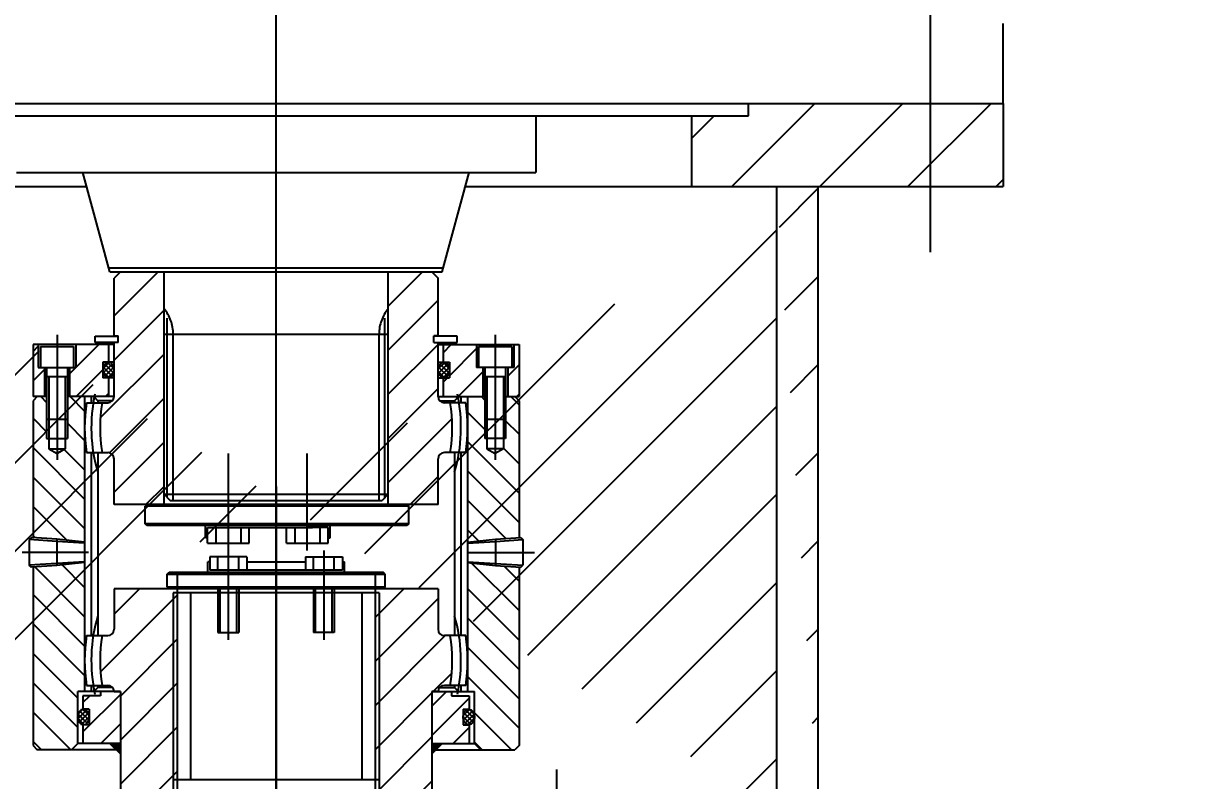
# Model space of a CAD drawing. Header units: millimetres. Extents: x 0 to 42000, y 0 to 29700.
# Drawn here: x 12818 to 13384, y 12598 to 12962 of the extents above; entities that cross this region are included whole.
import ezdxf

# ---------------------------------------------------------------- set-up
doc = ezdxf.new("R2010")
doc.units = ezdxf.units.MM
doc.header["$LTSCALE"] = 1000
for name, pattern in [('F', [0.75, 0.5, -0.25]), ('G', [2, 1.25, -0.25, 0.25, -0.25]), ('K', [2.5, 1.25, -0.25, 0.25, -0.25, 0.25, -0.25])]:
    doc.linetypes.add(name, pattern=pattern)
for name, color, linetype in [('01', 7, 'Continuous'), ('02', 1, 'Continuous'), ('04', 2, 'F'), ('05', 142, 'G'), ('07', 6, 'K'), ('08', 1, 'Continuous'), ('INTE_THICK', 7, 'Continuous'), ('THICK', 7, 'Continuous'), ('THIN', 1, 'Continuous')]:
    doc.layers.add(name, color=color, linetype=linetype)
doc.styles.get("Standard").update_dxf_attribs({"font": 'isocp', "width": 0.707, "bigfont": 'intecad.shx'})
doc.dimstyles.new('INTE', dxfattribs={"dimscale": 100, "dimtxt": 3.5, "dimasz": 3, "dimexe": 3, "dimexo": 0, "dimgap": 1, "dimtad": 1, "dimdec": 0, "dimdsep": 46, "dimtxsty": 'Standard', "dimcen": 0, "dimclrd": 1, "dimclre": 1, "dimclrt": 3, "dimaunit": 1, "dimadec": 0, "dimazin": 0, "dimtfac": 1, "dimtdec": 0, "dimtmove": 0, "dimatfit": 0, "dimfxl": 1, "dimarcsym": 0})

# ---------------------------------------------------------------- blocks, each defined once
blk = doc.blocks.new('01001')
at = {"layer": '01', "color": 7, "linetype": 'Continuous', "ltscale": 0.8}
blk.add_line((9215.94, 3553.46), (9116.78, 3553.46), dxfattribs=at)
at = {"layer": '01', "ltscale": 0.8}
for p, q in [((9116.78, 3553.46), (9116.78, 3442.28)), ((9215.94, 3553.46), (9215.94, 3442.28))]:
    blk.add_line(p, q, dxfattribs=at)
at = {"layer": '02', "color": 1, "linetype": 'Continuous', "ltscale": 0.8}
blk.add_line((9215.94, 3463.46), (9116.78, 3463.46), dxfattribs=at)
at = {"layer": '04', "color": 2, "linetype": 'F', "ltscale": 0.8}
for p, q in [((9125.11, 3553.46), (9125.11, 3463.46)), ((9207.61, 3553.46), (9207.61, 3463.46))]:
    blk.add_line(p, q, dxfattribs=at)
at = {"layer": '05', "color": 4, "linetype": 'G'}
blk.add_line((9166.36, 3604.74), (9166.36, 3075.18), dxfattribs=at)
at = {"layer": '05', "color": 4, "linetype": 'G', "ltscale": 0.8}
for p, q in [((9118.74, 3563.1), (9118.74, 3441.48)), ((9213.99, 3563.53), (9213.99, 3441.48))]:
    blk.add_line(p, q, dxfattribs=at)
at = {"layer": '05', "ltscale": 0.8}
blk.add_line((9301.36, 3465.63), (9301.36, 3377.51), dxfattribs=at)
blk = doc.blocks.new('*U587', base_point=(258.13, 456.8))
at = {"layer": '01'}
for p, q in [((257.96, 460.8), (283.13, 460.8)), ((278.13, 461.8), (278.13, 451.8)), ((283.13, 460.8), (283.13, 452.8)), ((283.13, 460.8), (285.44, 456.8)), ((283.13, 452.8), (285.44, 456.8)), ((257.96, 452.8), (283.13, 452.8))]:
    blk.add_line(p, q, dxfattribs=at)
at = {"layer": '02'}
for p, q in [((257.96, 461.8), (278.13, 461.8)), ((257.96, 451.8), (278.13, 451.8))]:
    blk.add_line(p, q, dxfattribs=at)
at = {"layer": '05'}
blk.add_line((255.13, 456.8), (288.44, 456.8), dxfattribs=at)
blk = doc.blocks.new('*D667')
at = {"layer": '08', "color": 1, "lineweight": -2}
for p, q in [((14727.49, 19784.75), (4430.47, 19784.75)), ((4730.47, 19484.75), (4730.47, 7640.51)), ((14267.01, 7340.51), (4430.47, 7340.51))]:
    blk.add_line(p, q, dxfattribs=at)
at = {"layer": '08', "color": 1}
for points in [[(4680.47, 19484.75), (4780.47, 19484.75), (4730.47, 19784.75)], [(4680.47, 7640.51), (4780.47, 7640.51), (4730.47, 7340.51)]]:
    blk.add_solid(points, dxfattribs=at)
at = {"layer": 'DEFPOINTS', "color": 0}
for p in [(14727.49, 19784.75), (4730.47, 7340.51), (14267.01, 7340.51)]:
    blk.add_point(p, dxfattribs=at)
at = {"layer": '08', "color": 3, "insert": (4455.43, 13562.63), "char_height": 350, "attachment_point": 5, "rotation": 90}
blk.add_mtext('12444', dxfattribs=at)
blk = doc.blocks.new('*D673')
at = {"layer": '08', "color": 1, "lineweight": -2}
for p, q in [((11801.4, 12407.33), (11801.4, 20975.13)), ((14519.27, 19272.46), (14519.27, 20975.13)), ((12101.4, 20675.13), (14219.27, 20675.13))]:
    blk.add_line(p, q, dxfattribs=at)
at = {"layer": '08', "color": 1}
for points in [[(12101.4, 20725.13), (12101.4, 20625.13), (11801.4, 20675.13)], [(14219.27, 20725.13), (14219.27, 20625.13), (14519.27, 20675.13)]]:
    blk.add_solid(points, dxfattribs=at)
at = {"layer": 'DEFPOINTS', "color": 0}
for p in [(14519.27, 20675.13), (14519.27, 19272.46), (11801.4, 12407.33)]:
    blk.add_point(p, dxfattribs=at)
at = {"layer": '08', "color": 3, "insert": (13160.34, 20950.16), "char_height": 350, "attachment_point": 5}
blk.add_mtext('2718', dxfattribs=at)
blk = doc.blocks.new('*D678')
at = {"layer": '08', "color": 1, "lineweight": -2}
for p, q in [((6849.2, 11679.03), (6849.2, 21558.26)), ((16398.8, 20688.38), (16398.8, 21558.26)), ((7149.2, 21258.26), (16098.8, 21258.26))]:
    blk.add_line(p, q, dxfattribs=at)
at = {"layer": '08', "color": 1}
for points in [[(7149.2, 21308.26), (7149.2, 21208.26), (6849.2, 21258.26)], [(16098.8, 21308.26), (16098.8, 21208.26), (16398.8, 21258.26)]]:
    blk.add_solid(points, dxfattribs=at)
at = {"layer": 'DEFPOINTS', "color": 0}
for p in [(16398.8, 21258.26), (16398.8, 20688.38), (6849.2, 11679.03)]:
    blk.add_point(p, dxfattribs=at)
at = {"layer": '08', "color": 3, "insert": (11624, 21533.26), "char_height": 350, "attachment_point": 5}
blk.add_mtext('9550', dxfattribs=at)

msp = doc.modelspace()

# ---------------------------------------------------------------- hatches: boundary and pattern name
at = {"layer": '02'}
h = msp.add_hatch(dxfattribs=at)
h.set_pattern_fill('_USER', color=256, scale=30, angle=45, style=0, pattern_type=0)
h.set_pattern_definition([(45, (10808.757, 11467.467), (-21.2132, 21.2132), [])])
h.paths.add_polyline_path([(13139.3, 12917.96), (13166.8, 12917.96), (13166.8, 12923.96), (13289.3, 12923.96), (13289.3, 12883.96), (13139.3, 12883.96)])
h.paths.add_polyline_path([(13104.3, 12583.96), (13256.38, 12583.96), (13256.38, 12543.96), (13104.3, 12543.96)])
h.paths.add_polyline_path([(12638.3, 12583.96), (12774.3, 12583.96), (12774.3, 12543.96), (12638.3, 12543.96)])
h.paths.add_polyline_path([(12586.8, 12583.96), (12605.3, 12583.96), (12605.3, 12543.96), (12586.8, 12543.96)])
h.paths.add_polyline_path([(12568.3, 12923.96), (12568.3, 12883.96), (12739.3, 12883.96), (12739.3, 12917.96), (12711.8, 12917.96), (12711.8, 12923.96)])
edge = h.paths.add_edge_path()
edge.add_line((13180.3, 12583.96), (13180.3, 12883.96))
edge.add_line((13200.3, 12583.96), (13200.3, 12883.96))
edge.add_line((12678.3, 12583.96), (12678.3, 12883.96))
edge.add_line((12698.3, 12583.96), (12698.3, 12883.96))
at = {"layer": '02', "linetype": 'Continuous'}
h = msp.add_hatch(dxfattribs=at)
h.set_pattern_fill('_USER', color=1, scale=15, angle=45, style=0, pattern_type=0)
h.set_pattern_definition([(45, (10620.82, 6571.977), (-10.606602, 10.606602), [])])
h.paths.add_polyline_path([(12861.3, 12782.96, -0.414214), (12858.3, 12779.96), (12855.51, 12779.96, 0.084157), (12855.51, 12755.96), (12858.3, 12755.96, -0.414214), (12861.3, 12752.96), (12861.3, 12730.96), (12885.33, 12730.96), (12885.33, 12842.96), (12864.3, 12842.96), (12861.3, 12839.96), (12861.3, 12812.16), (12863.3, 12812.16), (12863.3, 12808.96), (12861.3, 12808.96)])
h.paths.add_polyline_path([(12993.28, 12730.96), (13017.3, 12730.96), (13017.3, 12752.96, -0.414214), (13020.3, 12755.96), (13023.09, 12755.96, 0.084157), (13023.09, 12779.96), (13020.3, 12779.96, -0.414214), (13017.3, 12782.96), (13017.3, 12808.96), (13015.3, 12808.96), (13015.3, 12811.96), (13015.3, 12812.16), (13017.3, 12812.16), (13017.3, 12839.96), (13014.3, 12842.96), (12993.28, 12842.96)])
h = msp.add_hatch(dxfattribs=at)
h.set_pattern_fill('_USER', color=1, scale=10, angle=45, style=0, pattern_type=0)
h.set_pattern_definition([(45, (9565.167, 9264.692), (-7.071068, 7.071068), [])])
h.paths.add_polyline_path([(13035.8, 12796.96), (13035.8, 12807.96), (13019.8, 12807.96), (13019.8, 12799.46), (13022.7, 12799.46), (13022.7, 12791.96), (13019.8, 12791.96), (13019.8, 12782.96), (13033.3, 12782.96), (13038.8, 12782.96), (13038.8, 12796.96), (13036.8, 12796.96)])
h.paths.add_polyline_path([(13056.3, 12807.96), (13053.8, 12807.96), (13053.8, 12796.96), (13050.8, 12796.96), (13050.8, 12782.96), (13056.3, 12782.96)])
h.paths.add_polyline_path([(12842.8, 12796.96), (12839.8, 12796.96), (12839.8, 12782.96), (12858.8, 12782.96), (12858.8, 12791.96), (12855.9, 12791.96), (12855.9, 12799.46), (12858.8, 12799.46), (12858.8, 12807.96), (12842.8, 12807.96)])
h.paths.add_polyline_path([(12827.8, 12796.96), (12825.8, 12796.96), (12824.8, 12796.96), (12824.8, 12807.96), (12822.3, 12807.96), (12822.3, 12782.96), (12827.8, 12782.96)])
h = msp.add_hatch(dxfattribs=at)
h.set_pattern_fill('ANSI37', color=1, scale=0.5, angle=-90, style=0)
h.set_pattern_definition([(225, (13269.397, 13034.7531), (-1.122532, 1.122532), []), (135, (13269.397, 13034.7531), (1.122532, 1.122532), [])])
edge = h.paths.add_edge_path()
edge.add_ellipse((12858.6, 12795.71), major_axis=(0, 3.75), ratio=0.72, start_angle=0, end_angle=360, ccw=False)
h = msp.add_hatch(dxfattribs=at)
h.set_pattern_fill('ANSI37', color=1, scale=0.5, angle=-90, style=0)
h.set_pattern_definition([(315, (12609.2053, 13034.7531), (1.122532, 1.122532), []), (45, (12609.2053, 13034.7531), (-1.122532, 1.122532), [])])
edge = h.paths.add_edge_path()
edge.add_ellipse((13020, 12795.71), major_axis=(0, 3.75), ratio=0.72, start_angle=0, end_angle=360)
h = msp.add_hatch(dxfattribs=at)
h.set_pattern_fill('_USER', color=1, scale=10, angle=315, style=0, pattern_type=0)
h.set_pattern_definition([(315, (9565.167, 9269.692), (7.071068, 7.071068), [])])
h.paths.add_polyline_path([(13044.8, 12755.48), (13040.8, 12757.79), (13040.8, 12762.79), (13039.8, 12762.79), (13039.8, 12782.96), (13031.5, 12782.96), (13031.5, 12712.88), (13044.85, 12714.26), (13056.3, 12715.03), (13056.3, 12780.96), (13054.3, 12782.96), (13049.8, 12782.96), (13049.8, 12762.79), (13048.8, 12762.79), (13048.8, 12757.79)])
edge = h.paths.add_edge_path()
edge.add_line((13056.3, 12700.88), (13044.85, 12701.65))
edge.add_line((13044.85, 12701.65), (13031.5, 12703.03))
edge.add_line((13031.5, 12703.03), (13031.5, 12640.96))
edge.add_line((13031.5, 12640.96), (13032.3, 12640.96))
edge.add_line((13032.3, 12640.96), (13034.8, 12640.96))
edge.add_line((13034.8, 12640.96), (13034.8, 12629.05))
edge.add_ellipse((13032.05, 12628.71), major_axis=(0, 3.75), ratio=0.736357, start_angle=264.8056, end_angle=275.1944, ccw=False)
edge.add_ellipse((13032.05, 12628.71), major_axis=(0, 3.75), ratio=0.736357, start_angle=275.1944, end_angle=624.8056)
edge.add_line((13034.8, 12628.37), (13034.8, 12615.96))
edge.add_line((13034.8, 12615.96), (13037.8, 12612.96))
edge.add_line((13037.8, 12612.96), (13054.3, 12612.96))
edge.add_line((13054.3, 12612.96), (13056.3, 12614.96))
edge.add_line((13056.3, 12614.96), (13056.3, 12700.88))
h.paths.add_polyline_path([(12847.1, 12782.96), (12838.8, 12782.96), (12838.8, 12771.96), (12838.8, 12762.79), (12837.8, 12762.79), (12837.8, 12757.79), (12833.8, 12755.48), (12829.8, 12757.79), (12829.8, 12762.79), (12828.8, 12762.79), (12828.8, 12782.96), (12824.3, 12782.96), (12822.3, 12780.96), (12822.3, 12715.03), (12833.75, 12714.26), (12847.1, 12712.88)])
edge = h.paths.add_edge_path()
edge.add_line((12833.75, 12701.65), (12822.3, 12700.88))
edge.add_line((12822.3, 12700.88), (12822.3, 12614.96))
edge.add_line((12822.3, 12614.96), (12824.3, 12612.96))
edge.add_line((12824.3, 12612.96), (12840.8, 12612.96))
edge.add_line((12840.8, 12612.96), (12843.8, 12615.96))
edge.add_line((12843.8, 12615.96), (12843.8, 12628.37))
edge.add_ellipse((12846.55, 12628.71), major_axis=(0, 3.75), ratio=0.736357, start_angle=84.8056, end_angle=95.1944, ccw=False)
edge.add_ellipse((12846.55, 12628.71), major_axis=(0, 3.75), ratio=0.736357, start_angle=-264.8056, end_angle=84.8056)
edge.add_line((12843.8, 12629.05), (12843.8, 12640.96))
edge.add_line((12843.8, 12640.96), (12847.1, 12640.96))
edge.add_line((12847.1, 12640.96), (12847.1, 12703.03))
edge.add_line((12847.1, 12703.03), (12833.75, 12701.65))
h = msp.add_hatch(dxfattribs=at)
h.set_pattern_fill('_USER', color=1, scale=15, angle=45, style=0, pattern_type=0)
h.set_pattern_definition([(45, (10620.82, 6576.977), (-10.606602, 10.606602), [])])
h.paths.add_polyline_path([(12891.68, 12690.46), (12861.3, 12690.46), (12861.3, 12670.96, -0.414214), (12858.3, 12667.96), (12855.51, 12667.96, 0.084157), (12855.51, 12643.96), (12858.3, 12643.96, -0.414214), (12861.3, 12640.96), (12864.3, 12640.96), (12864.3, 12615.96), (12864.3, 12576.46), (12867.3, 12573.46), (12889.3, 12573.46), (12891.68, 12589.97)])
h.paths.add_polyline_path([(12986.93, 12589.97), (12989.3, 12573.46), (13011.3, 12573.46), (13014.3, 12576.46), (13014.3, 12640.96), (13017.3, 12640.96, -0.414214), (13020.3, 12643.96), (13023.09, 12643.96, 0.084157), (13023.09, 12667.96), (13020.3, 12667.96, -0.414214), (13017.3, 12670.96), (13017.3, 12690.46), (12986.93, 12690.46)])
h = msp.add_hatch(dxfattribs=at)
h.set_pattern_fill('_USER', color=1, scale=10, angle=45, style=0, pattern_type=0)
h.set_pattern_definition([(45, (9565.167, 9269.692), (-7.071068, 7.071068), [])])
edge = h.paths.add_edge_path()
edge.add_line((12864.3, 12640.96), (12861.3, 12640.96))
edge.add_line((12861.3, 12640.96), (12854.8, 12640.96))
edge.add_line((12854.8, 12640.96), (12854.8, 12638.96))
edge.add_line((12854.8, 12638.96), (12846.3, 12638.96))
edge.add_line((12846.3, 12638.96), (12846.3, 12632.46))
edge.add_line((12846.3, 12632.46), (12849.3, 12632.46))
edge.add_line((12849.3, 12632.46), (12849.3, 12629.05))
edge.add_ellipse((12846.55, 12628.71), major_axis=(0, 3.75), ratio=0.736357, start_angle=264.8056, end_angle=275.1944, ccw=False)
edge.add_ellipse((12846.55, 12628.71), major_axis=(0, 3.75), ratio=0.736357, start_angle=180, end_angle=264.8056)
edge.add_line((12849.3, 12628.37), (12849.3, 12624.96))
edge.add_line((12849.3, 12624.96), (12846.3, 12624.96))
edge.add_line((12846.3, 12624.96), (12846.3, 12615.96))
edge.add_line((12846.3, 12615.96), (12864.3, 12615.96))
edge.add_line((12864.3, 12615.96), (12864.3, 12640.96))
edge = h.paths.add_edge_path()
edge.add_line((13029.3, 12629.05), (13029.3, 12632.46))
edge.add_line((13029.3, 12632.46), (13032.3, 12632.46))
edge.add_line((13032.3, 12632.46), (13032.3, 12638.96))
edge.add_line((13032.3, 12638.96), (13023.8, 12638.96))
edge.add_line((13023.8, 12638.96), (13023.8, 12640.96))
edge.add_line((13023.8, 12640.96), (13014.3, 12640.96))
edge.add_line((13014.3, 12640.96), (13014.3, 12615.96))
edge.add_line((13014.3, 12615.96), (13032.3, 12615.96))
edge.add_line((13032.3, 12615.96), (13032.3, 12624.96))
edge.add_line((13032.3, 12624.96), (13029.3, 12624.96))
edge.add_line((13029.3, 12624.96), (13029.3, 12628.37))
edge.add_ellipse((13032.05, 12628.71), major_axis=(0, 3.75), ratio=0.736357, start_angle=84.8056, end_angle=95.1944, ccw=False)
edge.add_ellipse((13032.05, 12628.71), major_axis=(0, 3.75), ratio=0.736357, start_angle=0, end_angle=84.8056)
h = msp.add_hatch(dxfattribs=at)
h.set_pattern_fill('ANSI37', color=1, scale=0.5, angle=-90, style=0)
h.set_pattern_definition([(225, (13269.397, 13019.7527), (-1.122532, 1.122532), []), (135, (13269.397, 13019.7527), (1.122532, 1.122532), [])])
edge = h.paths.add_edge_path()
edge.add_line((12843.8, 12628.37), (12843.8, 12629.05))
edge.add_ellipse((12846.55, 12628.71), major_axis=(0, 3.75), ratio=0.736357, start_angle=-84.8056, end_angle=84.8056, ccw=False)
edge.add_line((12849.3, 12629.05), (12849.3, 12628.37))
edge.add_ellipse((12846.55, 12628.71), major_axis=(0, 3.75), ratio=0.736357, start_angle=95.1944, end_angle=264.8056, ccw=False)
h = msp.add_hatch(dxfattribs=at)
h.set_pattern_fill('ANSI37', color=1, scale=0.5, angle=-90, style=0)
h.set_pattern_definition([(315, (12609.2053, 13019.7527), (1.122532, 1.122532), []), (45, (12609.2053, 13019.7527), (-1.122532, 1.122532), [])])
edge = h.paths.add_edge_path()
edge.add_line((13034.8, 12628.37), (13034.8, 12629.05))
edge.add_ellipse((13032.05, 12628.71), major_axis=(0, 3.75), ratio=0.736357, start_angle=275.1944, end_angle=444.8056)
edge.add_line((13029.3, 12629.05), (13029.3, 12628.37))
edge.add_ellipse((13032.05, 12628.71), major_axis=(0, 3.75), ratio=0.736357, start_angle=95.1944, end_angle=264.8056)
for points in [[(12859.3, 12615.96), (12864.3, 12615.96), (12864.3, 12610.96)], [(13019.3, 12615.96), (13014.3, 12615.96), (13014.3, 12610.96)]]:
    msp.add_hatch(color=1, dxfattribs=at).paths.add_polyline_path(points)

# ---------------------------------------------------------------- linework, layer by layer
for p, q in [((12861.3, 12812.16), (12861.3, 12839.96)), ((13017.3, 12812.16), (13017.3, 12839.96)), ((12861.3, 12782.96), (12861.3, 12808.96)), ((12863.3, 12808.96), (12863.3, 12812.16)), ((13015.3, 12808.96), (13015.3, 12812.16)), ((13017.3, 12782.96), (13017.3, 12808.96)), ((12824.3, 12782.96), (12822.3, 12780.96)), ((12822.3, 12780.96), (12822.3, 12715.03)), ((12828.8, 12782.96), (12824.3, 12782.96)), ((12861.3, 12782.96), (12838.8, 12782.96)), ((12847.1, 12782.96), (12847.1, 12640.96)), ((12851.5, 12782.96), (12853.5, 12780.96)), ((12860.54, 12780.96), (12853.5, 12780.96)), ((12853.5, 12780.96), (12853.5, 12779.96)), ((13017.3, 12782.96), (13039.8, 12782.96)), ((13018.07, 12780.96), (13025.1, 12780.96)), ((13027.1, 12782.96), (13025.1, 12780.96)), ((13025.1, 12780.96), (13025.1, 12779.96)), ((13031.5, 12782.96), (13031.5, 12640.96)), ((13049.8, 12782.96), (13054.3, 12782.96)), ((13054.3, 12782.96), (13056.3, 12780.96)), ((13056.3, 12780.96), (13056.3, 12715.03)), ((12853.5, 12755.96), (12853.5, 12667.96)), ((13025.1, 12755.96), (13025.1, 12667.96)), ((12861.3, 12730.96), (12861.3, 12752.96)), ((13017.3, 12730.96), (13017.3, 12752.96)), ((12822.3, 12700.88), (12822.3, 12614.96)), ((13056.3, 12700.88), (13056.3, 12614.96)), ((12861.3, 12690.46), (12861.3, 12670.96)), ((13017.3, 12690.46), (13017.3, 12670.96)), ((12851.5, 12640.96), (12853.5, 12642.96)), ((12853.5, 12643.96), (12853.5, 12642.96)), ((12860.54, 12642.96), (12853.5, 12642.96)), ((13018.07, 12642.96), (13025.1, 12642.96)), ((13025.1, 12643.96), (13025.1, 12642.96)), ((13027.1, 12640.96), (13025.1, 12642.96)), ((12864.3, 12640.96), (12843.8, 12640.96)), ((12843.8, 12615.96), (12843.8, 12640.96)), ((12854.8, 12638.96), (12846.3, 12638.96)), ((12854.8, 12640.96), (12854.8, 12638.96)), ((12864.3, 12640.96), (12864.3, 12576.46)), ((13014.3, 12640.96), (13034.8, 12640.96)), ((13014.3, 12640.96), (13014.3, 12576.46)), ((13023.8, 12640.96), (13023.8, 12638.96)), ((13023.8, 12638.96), (13032.3, 12638.96)), ((13034.8, 12615.96), (13034.8, 12640.96)), ((12822.3, 12614.96), (12824.3, 12612.96)), ((12859.3, 12615.96), (12864.3, 12610.96)), ((13019.3, 12615.96), (13014.3, 12610.96)), ((13056.3, 12614.96), (13054.3, 12612.96)), ((12862.3, 12612.96), (12824.3, 12612.96)), ((13016.3, 12612.96), (13054.3, 12612.96))]:
    msp.add_line(p, q)
for centre, start, end in [((12858.3, 12782.96), 270, 0), ((13020.3, 12782.96), 180, 270), ((12858.3, 12752.96), 0, 90), ((13020.3, 12752.96), 90, 180), ((12858.3, 12670.96), 270, 0), ((13020.3, 12670.96), 180, 270), ((12858.3, 12640.96), 0, 90), ((13020.3, 12640.96), 90, 180)]:
    msp.add_arc(centre, 3, start, end)
at = {"extrusion": (0, 0, -1)}
for centre, ratio in [((12858.6, 12795.71), 0.72), ((12846.55, 12628.71), 0.736357)]:
    msp.add_ellipse(centre, major_axis=(0, 3.75), ratio=ratio, dxfattribs=at)
for centre, ratio in [((13020, 12795.71), 0.72), ((13032.05, 12628.71), 0.736357)]:
    msp.add_ellipse(centre, major_axis=(0, 3.75), ratio=ratio)
at = {"layer": '01', "color": 7, "linetype": 'Continuous'}
for p, q in [((13289.3, 12923.96), (13289.3, 12962.46)), ((12568.3, 12923.96), (13289.3, 12923.96)), ((13166.8, 12917.96), (13166.8, 12923.96)), ((12711.8, 12917.96), (13166.8, 12917.96)), ((13064.3, 12917.96), (13064.3, 12890.72)), ((13139.3, 12917.96), (13139.3, 12883.96)), ((12814.3, 12890.72), (13064.3, 12890.72)), ((12859.3, 12842.96), (12846.3, 12890.72)), ((13019.3, 12842.96), (13032.3, 12890.72)), ((13180.3, 12583.96), (13180.3, 12883.96)), ((13200.3, 12583.96), (13200.3, 12883.96)), ((12858.76, 12844.96), (13019.85, 12844.96)), ((12859.3, 12842.96), (13014.3, 12842.96)), ((12864.3, 12842.96), (12861.3, 12839.96)), ((12885.33, 12730.96), (12885.33, 12842.96)), ((12939.3, 12842.96), (13019.3, 12842.96)), ((12993.28, 12730.96), (12993.28, 12842.96)), ((13014.3, 12842.96), (13017.3, 12839.96)), ((12885.33, 12812.96), (12993.28, 12812.96)), ((12863.3, 12808.96), (12852.2, 12808.96)), ((12861.3, 12812.16), (12863.3, 12812.16)), ((13017.3, 12812.16), (13015.3, 12812.16)), ((12885.33, 12735.96), (12888.33, 12732.96)), ((12885.33, 12735.96), (12993.28, 12735.96)), ((12993.28, 12735.96), (12990.28, 12732.96)), ((13017.3, 12730.96), (12861.3, 12730.96)), ((12876.99, 12730.96), (12876.19, 12730.16)), ((12876.19, 12721.76), (12876.19, 12730.16)), ((13003.19, 12730.16), (12876.19, 12730.16)), ((12888.33, 12732.96), (12990.28, 12732.96)), ((13002.39, 12730.96), (13003.19, 12730.16)), ((13003.19, 12721.76), (13003.19, 12730.16)), ((12876.99, 12720.96), (12876.19, 12721.76)), ((13003.19, 12721.76), (12876.19, 12721.76)), ((13002.39, 12720.96), (12876.99, 12720.96)), ((13003.19, 12721.76), (13002.39, 12720.96)), ((12820.47, 12714.16), (12820.47, 12701.75)), ((13058.14, 12714.16), (13058.14, 12701.75)), ((12906.42, 12698.46), (12906.42, 12703.46)), ((12907.42, 12703.46), (12906.42, 12703.46)), ((12925.19, 12703.46), (12953.42, 12703.46)), ((12971.19, 12703.46), (12972.19, 12703.46)), ((12972.19, 12698.46), (12972.19, 12703.46)), ((12886.8, 12697.46), (12887.8, 12698.46)), ((12886.8, 12691.46), (12886.8, 12697.46)), ((12886.8, 12697.46), (12991.8, 12697.46)), ((12887.8, 12698.46), (12990.8, 12698.46)), ((12991.8, 12697.46), (12990.8, 12698.46)), ((12991.8, 12691.46), (12991.8, 12697.46)), ((12887.8, 12690.46), (12886.8, 12691.46)), ((12886.8, 12691.46), (12991.8, 12691.46)), ((12991.8, 12691.46), (12990.8, 12690.46))]:
    msp.add_line(p, q, dxfattribs=at)
at = {"layer": '01'}
for p, q in [((13289.3, 12923.96), (13289.3, 12883.96)), ((12568.3, 12883.96), (12848.14, 12883.96)), ((13030.46, 12883.96), (13289.3, 12883.96)), ((12861.3, 12807.96), (12822.3, 12807.96)), ((12822.3, 12807.96), (12822.3, 12782.96)), ((12824.8, 12807.96), (12824.8, 12796.96)), ((12825.8, 12806.96), (12841.8, 12806.96)), ((12825.8, 12806.96), (12825.8, 12796.96)), ((12841.8, 12806.96), (12841.8, 12796.96)), ((12842.8, 12807.96), (12842.8, 12796.96)), ((12852.2, 12811.96), (12863.3, 12811.96)), ((12852.2, 12808.96), (12852.2, 12811.96)), ((12858.8, 12799.46), (12858.8, 12807.96)), ((12863.3, 12808.96), (12863.3, 12811.96)), ((13015.3, 12808.96), (13015.3, 12811.96)), ((13026.4, 12811.96), (13015.3, 12811.96)), ((13015.3, 12808.96), (13026.4, 12808.96)), ((13017.3, 12807.96), (13056.3, 12807.96)), ((13019.8, 12799.46), (13019.8, 12807.96)), ((13026.4, 12808.96), (13026.4, 12811.96)), ((13035.8, 12807.96), (13035.8, 12796.96)), ((13036.8, 12806.96), (13052.8, 12806.96)), ((13036.8, 12806.96), (13036.8, 12796.96)), ((13052.8, 12806.96), (13052.8, 12796.96)), ((13053.8, 12807.96), (13053.8, 12796.96)), ((13056.3, 12807.96), (13056.3, 12782.96)), ((12824.8, 12796.96), (12842.8, 12796.96)), ((12827.8, 12796.96), (12827.8, 12782.96)), ((12828.8, 12796.96), (12828.8, 12771.96)), ((12838.8, 12796.96), (12838.8, 12771.96)), ((12839.8, 12796.96), (12839.8, 12782.96)), ((12855.9, 12799.46), (12855.9, 12791.96)), ((12861.3, 12799.46), (12855.9, 12799.46)), ((13017.3, 12799.46), (13022.7, 12799.46)), ((13022.7, 12799.46), (13022.7, 12791.96)), ((13053.8, 12796.96), (13035.8, 12796.96)), ((13038.8, 12796.96), (13038.8, 12782.96)), ((13039.8, 12796.96), (13039.8, 12771.96)), ((13049.8, 12796.96), (13049.8, 12771.96)), ((13050.8, 12796.96), (13050.8, 12782.96)), ((12838.8, 12792.46), (12828.8, 12792.46)), ((12861.3, 12791.96), (12855.9, 12791.96)), ((12858.8, 12782.96), (12858.8, 12791.96)), ((13017.3, 12791.96), (13022.7, 12791.96)), ((13019.8, 12782.96), (13019.8, 12791.96)), ((13049.8, 12792.46), (13039.8, 12792.46)), ((12828.8, 12782.96), (12822.3, 12782.96)), ((12861.3, 12782.96), (12845.3, 12782.96)), ((13017.3, 12782.96), (13033.3, 12782.96)), ((13049.8, 12782.96), (13056.3, 12782.96)), ((12838.8, 12771.96), (12828.8, 12771.96)), ((13049.8, 12771.96), (13039.8, 12771.96)), ((12905.29, 12714.96), (12905.29, 12720.96)), ((12906.29, 12712.46), (12906.29, 12719.96)), ((12906.29, 12719.96), (12956.8, 12719.96)), ((12910.3, 12719.96), (12910.3, 12712.46)), ((12922.3, 12719.96), (12922.3, 12712.46)), ((12926.32, 12712.46), (12926.32, 12719.96)), ((12944.29, 12712.46), (12944.29, 12719.96)), ((12948.3, 12719.96), (12948.3, 12712.46)), ((12964.32, 12719.96), (12954.3, 12719.96)), ((12960.3, 12719.96), (12960.3, 12712.46)), ((12964.32, 12712.46), (12964.32, 12719.96)), ((12965.32, 12714.96), (12965.32, 12720.96)), ((12821.46, 12715.09), (12820.47, 12714.16)), ((12833.75, 12714.26), (12821.46, 12715.09)), ((12833.75, 12714.26), (12833.75, 12701.65)), ((12906.29, 12714.96), (12905.29, 12714.96)), ((12906.29, 12712.46), (12926.32, 12712.46)), ((12944.29, 12712.46), (12964.32, 12712.46)), ((12964.32, 12714.96), (12965.32, 12714.96)), ((13044.85, 12714.26), (13057.14, 12715.09)), ((13044.85, 12714.26), (13044.85, 12701.65)), ((13057.14, 12715.09), (13058.14, 12714.16)), ((12907.42, 12705.86), (12907.42, 12699.46)), ((12925.19, 12705.86), (12907.42, 12705.86)), ((12911.3, 12699.46), (12911.3, 12705.86)), ((12921.3, 12699.46), (12921.3, 12705.86)), ((12925.19, 12705.86), (12925.19, 12699.46)), ((12953.42, 12705.86), (12953.42, 12699.46)), ((12953.42, 12705.86), (12971.19, 12705.86)), ((12957.3, 12699.46), (12957.3, 12705.86)), ((12967.3, 12699.46), (12967.3, 12705.86)), ((12971.19, 12705.86), (12971.19, 12699.46)), ((12821.46, 12700.82), (12820.47, 12701.75)), ((12833.75, 12701.65), (12821.46, 12700.82)), ((12971.19, 12699.46), (12907.42, 12699.46)), ((13044.85, 12701.65), (13057.14, 12700.82)), ((13057.14, 12700.82), (13058.14, 12701.75)), ((13017.3, 12690.46), (12861.3, 12690.46)), ((12891.68, 12690.46), (12891.68, 12589.97)), ((12911.3, 12690.46), (12911.3, 12669.46)), ((12921.3, 12690.46), (12921.3, 12669.46)), ((12957.3, 12690.46), (12957.3, 12669.46)), ((12967.3, 12690.46), (12967.3, 12669.46)), ((12986.93, 12690.46), (12986.93, 12589.97)), ((12911.3, 12669.46), (12921.3, 12669.46)), ((12967.3, 12669.46), (12957.3, 12669.46)), ((12864.3, 12640.96), (12846.3, 12640.96)), ((12846.3, 12638.96), (12846.3, 12632.46)), ((12864.3, 12640.96), (12864.3, 12615.96)), ((13014.3, 12640.96), (13032.3, 12640.96)), ((13014.3, 12640.96), (13014.3, 12615.96)), ((13032.3, 12638.96), (13032.3, 12632.46)), ((12849.3, 12632.46), (12846.3, 12632.46)), ((12849.3, 12632.46), (12849.3, 12624.96)), ((13029.3, 12632.46), (13029.3, 12624.96)), ((13029.3, 12632.46), (13032.3, 12632.46)), ((12846.3, 12624.96), (12846.3, 12615.96)), ((12849.3, 12624.96), (12846.3, 12624.96)), ((13029.3, 12624.96), (13032.3, 12624.96)), ((13032.3, 12624.96), (13032.3, 12615.96)), ((12843.8, 12615.96), (12840.8, 12612.96)), ((12864.3, 12615.96), (12843.8, 12615.96)), ((13014.3, 12615.96), (13034.8, 12615.96)), ((13034.8, 12615.96), (13037.8, 12612.96))]:
    msp.add_line(p, q, dxfattribs=at)
at = {"layer": '01', "color": 1}
for p, q in [((12833.75, 12713.26), (12820.47, 12714.16)), ((13044.85, 12713.26), (13058.14, 12714.16)), ((12833.75, 12702.65), (12820.47, 12701.76)), ((13044.85, 12702.65), (13058.14, 12701.76))]:
    msp.add_line(p, q, dxfattribs=at)
at = {"layer": '02', "color": 1, "linetype": 'Continuous'}
for p, q in [((12889.77, 12732.96), (12889.77, 12812.96)), ((12988.83, 12732.96), (12988.83, 12812.96))]:
    msp.add_line(p, q, dxfattribs=at)
at = {"layer": '02'}
for p, q in [((12829.8, 12792.46), (12829.8, 12771.96)), ((12837.8, 12792.46), (12837.8, 12771.96)), ((13040.8, 12792.46), (13040.8, 12771.96)), ((13048.8, 12792.46), (13048.8, 12771.96)), ((12912.3, 12669.46), (12912.3, 12690.46)), ((12920.3, 12669.46), (12920.3, 12690.46)), ((12958.3, 12669.46), (12958.3, 12690.46)), ((12966.3, 12669.46), (12966.3, 12690.46))]:
    msp.add_line(p, q, dxfattribs=at)
at = {"layer": '05'}
for p, q in [((12939.3, 12481.18), (12939.3, 14371.55)), ((12916.3, 12714.39), (12916.3, 12755.5)), ((12916.3, 12665.91), (12916.3, 12755.5)), ((12954.3, 12708.82), (12954.3, 12755.5)), ((12962.3, 12708.92), (12962.3, 12665.91))]:
    msp.add_line(p, q, dxfattribs=at)
at = {"layer": '05', "color": 4, "linetype": 'G'}
for p, q in [((13254.3, 12852.41), (13254.3, 13000.53)), ((12833.8, 12812.68), (12833.8, 12769.01)), ((13044.8, 12812.68), (13044.8, 12769.01)), ((12850.3, 12782.96), (12850.3, 12779.96)), ((13028.3, 12782.96), (13028.3, 12779.96)), ((12850.3, 12755.96), (12850.3, 12667.96)), ((13028.3, 12755.96), (13028.3, 12667.96)), ((12849, 12707.96), (12816.95, 12707.96)), ((13031.6, 12707.96), (13063.65, 12707.96)), ((12850.3, 12643.96), (12850.3, 12640.96)), ((13028.3, 12643.96), (13028.3, 12640.96)), ((13074.3, 12603.5), (13074.3, 12500.19))]:
    msp.add_line(p, q, dxfattribs=at)
at = {"layer": '05', "color": 142, "linetype": 'G'}
for p, q in [((12886.91, 12734.37), (12886.91, 12820.74)), ((12991.69, 12734.37), (12991.69, 12820.74))]:
    msp.add_line(p, q, dxfattribs=at)
at = {"layer": '05', "color": 4, "linetype": 'G'}
for centre, start, end in [((12926.3, 12767.96), 167.7207, 196.3768), ((12952.3, 12767.96), 343.6232, 12.2793), ((12926.3, 12655.96), 163.6232, 192.2793), ((12952.3, 12655.96), 347.7207, 16.3768)]:
    msp.add_arc(centre, 76, start, end, dxfattribs=at)
at = {"layer": '07', "color": 6, "linetype": 'K'}
msp.add_line((12993.28, 12735.96), (12990.28, 12732.96), dxfattribs=at)
for centre, start, end in [((12870.3, 12812.82), 0.4148, 39.489), ((13008.31, 12812.82), 140.511, 179.5852)]:
    msp.add_arc(centre, 19.48, start, end, dxfattribs=at)
at = {"layer": 'INTE_THICK'}
for p, q in [((12847.1, 12712.44), (12833.75, 12713.26)), ((13031.5, 12712.44), (13044.85, 12713.26)), ((12847.1, 12703.47), (12833.75, 12702.65)), ((13031.5, 12703.47), (13044.85, 12702.65))]:
    msp.add_line(p, q, dxfattribs=at)
at = {"layer": 'THICK'}
for p, q in [((12848.02, 12779.96), (12858.3, 12779.96)), ((13030.59, 12779.96), (13020.3, 12779.96)), ((12848.02, 12755.96), (12858.3, 12755.96)), ((13030.59, 12755.96), (13020.3, 12755.96)), ((12848.02, 12667.96), (12858.3, 12667.96)), ((13030.59, 12667.96), (13020.3, 12667.96)), ((12848.02, 12643.96), (12858.3, 12643.96)), ((13030.59, 12643.96), (13020.3, 12643.96)), ((12861.3, 12640.96), (12864.3, 12640.96)), ((13017.3, 12640.96), (13014.3, 12640.96))]:
    msp.add_line(p, q, dxfattribs=at)
for centre, start, end in [((12926.3, 12767.96), 171.2853, 188.7147), ((12952.3, 12767.96), 351.2853, 8.7147), ((12926.3, 12655.96), 171.2853, 188.7147), ((12952.3, 12655.96), 351.2853, 8.7147)]:
    msp.add_arc(centre, 79.2, start, end, dxfattribs=at)
at = {"layer": 'THICK', "color": 1}
for centre, start, end in [((12926.3, 12767.96), 170.379, 189.621), ((12952.3, 12767.96), 350.379, 9.621), ((12926.3, 12655.96), 170.379, 189.621), ((12952.3, 12655.96), 350.379, 9.621)]:
    msp.add_arc(centre, 71.8, start, end, dxfattribs=at)
at = {"layer": 'THIN'}
for p, q in [((12847.1, 12712.88), (12833.75, 12714.26)), ((13031.5, 12712.88), (13044.85, 12714.26)), ((12847.1, 12703.03), (12833.75, 12701.65)), ((13031.5, 12703.03), (13044.85, 12701.65))]:
    msp.add_line(p, q, dxfattribs=at)

# ---------------------------------------------------------------- block references
at = {"layer": '01'}
msp.add_blockref('01001', (3772.94, 9135), dxfattribs=at)
at = {"layer": '08', "xscale": -1, "rotation": 90}
msp.add_blockref('*U587', (12833.8, 12782.79), dxfattribs=at)
at = {"layer": '08', "rotation": 270}
msp.add_blockref('*U587', (13044.8, 12782.79), dxfattribs=at)

# ---------------------------------------------------------------- dimensions: what is measured, and where the dimension line sits
at = {"layer": '08'}
for base, p1, p2, picture, middle in [((16398.8, 21258.26), (6849.2, 11679.03), (16398.8, 20688.38), '*D678', (11624, 21533.26)), ((14519.27, 20675.13), (11801.4, 12407.33), (14519.27, 19272.46), '*D673', (13160.34, 20950.16))]:
    dim = msp.add_linear_dim(base=base, p1=p1, p2=p2, dimstyle='INTE', dxfattribs=at)
    dim.commit()
    dim.dimension.update_dxf_attribs({"geometry": picture, "text_midpoint": middle})
dim = msp.add_linear_dim(base=(4730.47, 7340.51), p1=(14727.49, 19784.75), p2=(14267.01, 7340.51), angle=90, dimstyle='INTE', dxfattribs=at)
dim.commit()
dim.dimension.update_dxf_attribs({"geometry": '*D667', "text_midpoint": (4455.43, 13562.63)})

doc.saveas('drawing.dxf')
